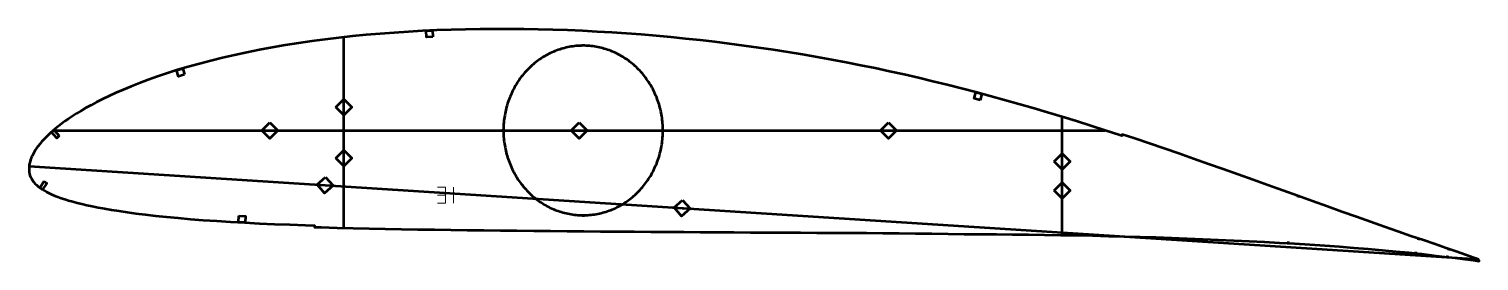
# Model space of a CAD drawing. Header units: metres. Extents: x 9 to 918, y 118 to 264.
import ezdxf

# ---------------------------------------------------------------- set-up
doc = ezdxf.new("R2010")
doc.units = ezdxf.units.M
doc.layers.add('Layer', color=1, linetype='Continuous', lineweight=50)
doc.layers.add('NumLabel', color=1, linetype='Continuous', lineweight=15)

msp = doc.modelspace()

# ---------------------------------------------------------------- linework, layer by layer
at = {"layer": 'Layer', "color": 7}
for p, q in [((206.46, 138.94), (206.46, 258.39)), ((206.46, 208.63), (206.46, 220.63)), ((24.46, 200), (683.31, 200)), ((154.13, 200), (166.13, 200)), ((347.88, 200), (359.88, 200)), ((541.64, 200), (553.64, 200)), ((656.46, 134.43), (656.46, 208.5)), ((206.46, 176.7), (206.46, 188.7)), ((656.46, 174.63), (656.46, 186.63)), ((9.37, 177.67), (916.92, 119.26)), ((188.79, 166.12), (200.76, 165.35)), ((656.46, 156.3), (656.46, 168.3)), ((412.43, 151.73), (424.41, 150.96))]:
    msp.add_line(p, q, dxfattribs=at)
at = {"layer": 'Layer'}
for p, q in [((356.46, 253.12), (356.46, 254.12)), ((306.49, 200), (305.49, 200)), ((406.42, 200), (407.42, 200)), ((804.43, 158.85), (804.1, 157.91)), ((356.46, 146.88), (356.46, 145.88)), ((798.21, 130.32), (798.12, 129.32)), ((879.86, 132.19), (879.54, 131.24)), ((877.97, 123.98), (877.88, 122.99)), ((897.83, 121.7), (897.75, 120.7)), ((898.78, 125.71), (898.46, 124.76))]:
    msp.add_line(p, q, dxfattribs=at)
for points in [[(917.54, 119.04), (914.35, 120.19), (909.13, 122.06), (903.38, 124.1), (897.09, 126.3), (890.24, 128.64), (882.86, 131.16), (875.04, 133.84), (866.87, 136.67), (858.4, 139.63), (849.71, 142.68), (840.83, 145.83), (831.81, 149.04), (822.68, 152.3), (813.45, 155.61), (804.16, 158.95), (794.82, 162.3), (785.46, 165.66), (776.1, 169.02), (766.75, 172.36), (757.43, 175.68), (748.12, 178.97), (738.84, 182.23), (729.59, 185.45), (720.38, 188.63), (711.19, 191.77), (702.04, 194.86), (694.2, 197.47), (693.89, 196.52), (692.61, 196.95), (683.53, 199.93), (674.47, 202.85), (665.44, 205.71), (656.43, 208.51), (647.44, 211.24), (638.45, 213.91), (629.47, 216.52), (620.49, 219.06), (611.51, 221.53), (602.53, 223.94), (593.53, 226.28), (584.54, 228.56), (575.53, 230.77), (566.51, 232.91), (557.48, 234.98), (548.44, 236.99), (539.39, 238.92), (530.33, 240.78), (521.25, 242.58), (512.16, 244.3), (503.06, 245.95), (493.95, 247.53), (484.82, 249.03), (475.69, 250.46), (466.54, 251.82), (457.38, 253.1), (448.2, 254.31), (439.01, 255.45), (429.81, 256.51), (420.59, 257.5), (411.36, 258.41), (402.12, 259.25), (392.88, 260.03), (383.64, 260.72), (374.4, 261.34), (365.17, 261.89), (355.94, 262.36), (346.73, 262.76), (337.53, 263.08), (328.34, 263.32), (319.17, 263.48), (310.03, 263.56), (300.91, 263.56), (291.82, 263.48), (282.76, 263.32), (273.74, 263.08), (264.76, 262.76), (255.82, 262.34), (246.92, 261.85), (238.08, 261.26), (229.29, 260.59), (220.56, 259.83), (211.9, 258.98), (203.31, 258.04), (194.8, 257.01), (186.37, 255.89), (178.03, 254.67), (169.79, 253.36), (161.66, 251.96), (153.65, 250.48), (145.79, 248.91), (138.07, 247.25), (130.51, 245.51), (123.15, 243.7), (115.99, 241.82), (109.06, 239.88), (102.37, 237.89), (95.94, 235.86), (89.8, 233.8), (83.95, 231.72), (78.41, 229.65), (73.18, 227.58), (68.27, 225.54), (63.67, 223.52), (59.36, 221.54), (55.35, 219.6), (51.61, 217.71), (48.12, 215.87), (44.88, 214.07), (41.87, 212.32), (39.06, 210.62), (36.45, 208.95), (34.01, 207.33), (31.74, 205.74), (29.62, 204.19), (27.65, 202.67), (25.82, 201.17), (24.11, 199.7), (22.51, 198.25), (21.01, 196.84), (19.6, 195.45), (18.29, 194.1), (17.08, 192.79), (15.97, 191.49), (14.96, 190.22), (14.05, 188.95), (13.23, 187.69), (12.49, 186.44), (11.82, 185.2), (11.23, 183.98), (10.71, 182.79), (10.27, 181.64), (9.92, 180.5), (9.64, 179.38), (9.44, 178.28), (9.32, 177.17), (9.27, 176.12), (9.29, 175.04), (9.39, 173.97), (9.58, 172.91), (9.87, 171.86), (10.28, 170.82), (10.79, 169.79), (11.42, 168.77), (12.16, 167.76), (12.99, 166.78), (13.93, 165.82), (14.97, 164.89), (16.13, 163.99), (17.39, 163.12), (18.77, 162.27), (20.26, 161.44), (21.86, 160.63), (23.57, 159.84), (25.4, 159.07), (27.36, 158.31), (29.45, 157.57), (31.69, 156.84), (34.09, 156.12), (36.65, 155.4), (39.4, 154.68), (42.35, 153.96), (45.52, 153.23), (48.93, 152.51), (52.62, 151.77), (56.6, 151.03), (60.92, 150.29), (65.6, 149.54), (70.67, 148.79), (76.16, 148.04), (82.1, 147.29), (88.49, 146.56), (95.34, 145.84), (102.63, 145.14), (110.34, 144.48), (118.42, 143.85), (126.85, 143.26), (135.57, 142.72), (144.55, 142.22), (153.75, 141.77), (163.15, 141.36), (172.72, 140.99), (182.45, 140.66), (188.13, 140.48), (188.09, 139.48), (192.3, 139.35), (202.26, 139.05), (212.26, 138.78), (222.29, 138.55), (232.4, 138.36), (242.6, 138.19), (252.89, 138.02), (263.21, 137.86), (273.54, 137.69), (283.86, 137.53), (294.18, 137.41), (304.55, 137.3), (314.98, 137.21), (325.44, 137.11), (335.93, 137.02), (346.42, 136.92), (356.91, 136.83), (367.39, 136.74), (377.85, 136.66), (388.29, 136.59), (398.73, 136.53), (409.17, 136.47), (419.61, 136.39), (430.05, 136.31), (440.48, 136.24), (450.92, 136.18), (461.37, 136.12), (471.79, 136.05), (482.19, 136), (492.56, 135.96), (502.93, 135.93), (513.27, 135.89), (523.6, 135.82), (533.92, 135.75), (544.24, 135.67), (554.51, 135.59), (564.72, 135.49), (574.9, 135.35), (585.04, 135.21), (595.14, 135.1), (605.22, 135.02), (615.31, 134.95), (625.38, 134.86), (635.45, 134.73), (645.54, 134.59), (655.61, 134.44), (665.61, 134.28), (675.55, 134.09), (685.47, 133.85), (695.42, 133.58), (705.37, 133.3), (715.26, 133.03), (725.07, 132.73), (734.82, 132.37), (744.58, 131.97), (754.35, 131.55), (764.08, 131.13), (773.7, 130.7), (783.21, 130.22), (792.67, 129.67), (802.13, 129.07), (811.6, 128.45), (820.98, 127.83), (830.21, 127.18), (839.29, 126.49), (848.23, 125.76), (856.98, 125), (865.49, 124.23), (873.7, 123.43), (881.57, 122.6), (889.09, 121.74), (896.18, 120.89), (902.77, 120.1), (908.81, 119.34), (914.3, 118.63), (917.67, 118.19)], [(406.42, 200), (406.41, 201.12), (406.38, 202.23), (406.32, 203.35), (406.24, 204.46), (406.15, 205.57), (406.02, 206.68), (405.88, 207.79), (405.72, 208.89), (405.53, 209.99), (405.32, 211.08), (405.09, 212.17), (404.84, 213.25), (404.57, 214.33), (404.27, 215.4), (403.96, 216.47), (403.62, 217.53), (403.27, 218.58), (402.89, 219.62), (402.49, 220.65), (402.07, 221.68), (401.63, 222.69), (401.18, 223.69), (400.7, 224.69), (400.2, 225.67), (399.68, 226.64), (399.15, 227.6), (398.59, 228.55), (398.02, 229.49), (397.43, 230.41), (396.82, 231.32), (396.19, 232.21), (395.54, 233.09), (394.88, 233.96), (394.2, 234.81), (393.51, 235.64), (392.79, 236.46), (392.06, 237.27), (391.32, 238.06), (390.56, 238.83), (389.79, 239.58), (389, 240.31), (388.19, 241.03), (387.37, 241.73), (386.54, 242.41), (385.7, 243.08), (384.84, 243.72), (383.97, 244.35), (383.09, 244.95), (382.19, 245.54), (381.29, 246.1), (380.37, 246.64), (379.44, 247.17), (378.51, 247.67), (377.56, 248.15), (376.6, 248.61), (375.64, 249.05), (374.66, 249.47), (373.68, 249.87), (372.69, 250.24), (371.7, 250.59), (370.69, 250.92), (369.68, 251.23), (368.67, 251.51), (367.65, 251.78), (366.62, 252.01), (365.59, 252.23), (364.56, 252.42), (363.52, 252.59), (362.48, 252.74), (361.44, 252.86), (360.39, 252.96), (359.34, 253.04), (358.29, 253.09), (357.24, 253.12), (356.19, 253.12), (355.14, 253.11), (354.1, 253.07), (353.05, 253), (352, 252.91), (350.96, 252.8), (349.91, 252.67), (348.87, 252.51), (347.84, 252.33), (346.81, 252.12), (345.78, 251.9), (344.75, 251.65), (343.74, 251.37), (342.72, 251.08), (341.72, 250.76), (340.72, 250.42), (339.72, 250.06), (338.74, 249.67), (337.76, 249.27), (336.79, 248.84), (335.83, 248.39), (334.88, 247.92), (333.94, 247.42), (333.01, 246.91), (332.08, 246.38), (331.17, 245.82), (330.27, 245.25), (329.38, 244.65), (328.51, 244.04), (327.64, 243.4), (326.79, 242.75), (325.95, 242.08), (325.13, 241.39), (324.32, 240.68), (323.52, 239.95), (322.74, 239.2), (321.97, 238.44), (321.22, 237.66), (320.48, 236.87), (319.76, 236.06), (319.06, 235.23), (318.37, 234.39), (317.7, 233.53), (317.04, 232.65), (316.41, 231.77), (315.79, 230.86), (315.19, 229.95), (314.61, 229.02), (314.04, 228.08), (313.5, 227.12), (312.97, 226.16), (312.46, 225.18), (311.97, 224.19), (311.51, 223.19), (311.06, 222.18), (310.63, 221.17), (310.22, 220.14), (309.83, 219.1), (309.47, 218.05), (309.12, 217), (308.79, 215.94), (308.49, 214.87), (308.21, 213.79), (307.94, 212.71), (307.7, 211.63), (307.48, 210.54), (307.29, 209.44), (307.11, 208.34), (306.96, 207.23), (306.83, 206.13), (306.72, 205.02), (306.63, 203.9), (306.56, 202.79), (306.52, 201.67), (306.5, 200.56), (306.5, 199.44), (306.52, 198.33), (306.56, 197.21), (306.63, 196.1), (306.72, 194.98), (306.83, 193.87), (306.96, 192.77), (307.11, 191.66), (307.29, 190.56), (307.48, 189.46), (307.7, 188.37), (307.94, 187.29), (308.21, 186.21), (308.49, 185.13), (308.79, 184.06), (309.12, 183), (309.47, 181.95), (309.83, 180.9), (310.22, 179.86), (310.63, 178.83), (311.06, 177.82), (311.51, 176.81), (311.97, 175.81), (312.46, 174.82), (312.97, 173.84), (313.5, 172.88), (314.04, 171.92), (314.61, 170.98), (315.19, 170.05), (315.79, 169.14), (316.41, 168.23), (317.04, 167.35), (317.7, 166.47), (318.37, 165.61), (319.06, 164.77), (319.76, 163.94), (320.48, 163.13), (321.22, 162.34), (321.97, 161.56), (322.74, 160.8), (323.52, 160.05), (324.32, 159.32), (325.13, 158.61), (325.95, 157.92), (326.79, 157.25), (327.64, 156.6), (328.51, 155.96), (329.38, 155.35), (330.27, 154.75), (331.17, 154.18), (332.08, 153.62), (333.01, 153.09), (333.94, 152.58), (334.88, 152.08), (335.83, 151.61), (336.79, 151.16), (337.76, 150.73), (338.74, 150.33), (339.72, 149.94), (340.72, 149.58), (341.72, 149.24), (342.72, 148.92), (343.74, 148.63), (344.75, 148.35), (345.78, 148.1), (346.81, 147.88), (347.84, 147.67), (348.87, 147.49), (349.91, 147.33), (350.96, 147.2), (352, 147.09), (353.05, 147), (354.1, 146.93), (355.14, 146.89), (356.19, 146.88), (357.24, 146.88), (358.29, 146.91), (359.34, 146.96), (360.39, 147.04), (361.44, 147.14), (362.48, 147.26), (363.52, 147.41), (364.56, 147.58), (365.59, 147.77), (366.62, 147.99), (367.65, 148.22), (368.67, 148.49), (369.68, 148.77), (370.69, 149.08), (371.7, 149.41), (372.69, 149.76), (373.68, 150.13), (374.66, 150.53), (375.64, 150.95), (376.6, 151.39), (377.56, 151.85), (378.51, 152.33), (379.44, 152.83), (380.37, 153.36), (381.29, 153.9), (382.19, 154.46), (383.09, 155.05), (383.97, 155.65), (384.84, 156.28), (385.7, 156.92), (386.54, 157.59), (387.37, 158.27), (388.19, 158.97), (389, 159.69), (389.79, 160.42), (390.56, 161.17), (391.32, 161.94), (392.06, 162.73), (392.79, 163.54), (393.51, 164.36), (394.2, 165.19), (394.88, 166.04), (395.54, 166.91), (396.19, 167.79), (396.82, 168.68), (397.43, 169.59), (398.02, 170.51), (398.59, 171.45), (399.15, 172.4), (399.68, 173.36), (400.2, 174.33), (400.7, 175.31), (401.18, 176.31), (401.63, 177.31), (402.07, 178.32), (402.49, 179.35), (402.89, 180.38), (403.27, 181.42), (403.62, 182.47), (403.96, 183.53), (404.27, 184.6), (404.57, 185.67), (404.84, 186.75), (405.09, 187.83), (405.32, 188.92), (405.53, 190.01), (405.72, 191.11), (405.88, 192.21), (406.02, 193.32), (406.15, 194.43), (406.24, 195.54), (406.32, 196.65), (406.38, 197.77), (406.41, 198.88), (406.42, 200)]]:
    msp.add_lwpolyline(points, close=True, dxfattribs=at)
for points in [[(262.33, 258.64), (258.34, 258.46), (258.15, 262.45), (262.15, 262.64), (262.33, 258.64)], [(106.69, 235.01), (102.85, 233.86), (101.71, 237.7), (105.55, 238.84), (106.69, 235.01)], [(201.46, 214.63), (206.46, 219.63), (211.46, 214.63), (206.46, 209.63), (201.46, 214.63)], [(605.24, 219.07), (601.38, 220.11), (602.42, 223.97), (606.28, 222.93), (605.24, 219.07)], [(28.14, 196.6), (26.65, 195.26), (23.3, 198.97), (24.78, 200.31), (28.14, 196.6)], [(160.13, 205), (165.13, 200), (160.13, 195), (155.13, 200), (160.13, 205)], [(353.88, 205), (358.88, 200), (353.88, 195), (348.88, 200), (353.88, 205)], [(547.64, 205), (552.64, 200), (547.64, 195), (542.64, 200), (547.64, 205)], [(201.46, 182.7), (206.46, 187.7), (211.46, 182.7), (206.46, 177.7), (201.46, 182.7)], [(651.46, 180.63), (656.46, 185.63), (661.46, 180.63), (656.46, 175.63), (651.46, 180.63)], [(18.85, 168.19), (20.5, 167.05), (17.66, 162.93), (16.02, 164.07), (18.85, 168.19)], [(195.1, 170.73), (199.77, 165.42), (194.45, 160.75), (189.79, 166.06), (195.1, 170.73)], [(651.46, 162.3), (656.46, 167.3), (661.46, 162.3), (656.46, 157.3), (651.46, 162.3)], [(418.74, 156.33), (423.41, 151.02), (418.1, 146.35), (413.43, 151.66), (418.74, 156.33)], [(140.82, 146.43), (144.82, 146.21), (144.6, 142.22), (140.6, 142.44), (140.82, 146.43)]]:
    msp.add_lwpolyline(points, dxfattribs=at)
at = {"layer": 'NumLabel', "color": 1}
for points in [[(265.28, 164.41), (270.28, 164.41), (270.28, 159.41), (265.28, 159.41), (270.28, 159.41), (270.28, 154.41), (265.28, 154.41)], [(275.28, 164.41), (275.28, 154.41)]]:
    msp.add_lwpolyline(points, dxfattribs=at)

doc.saveas('drawing.dxf')
